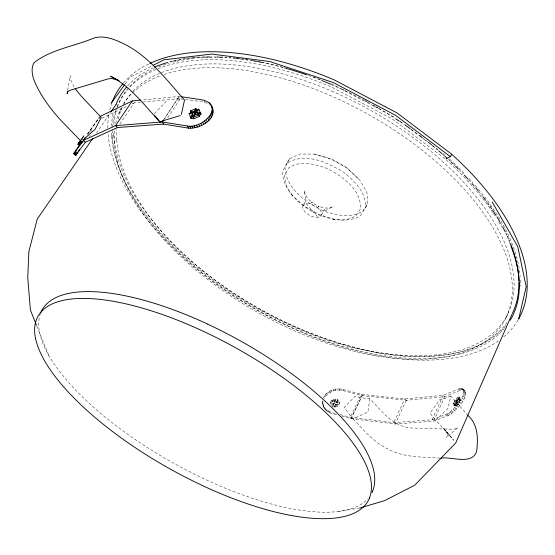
<?xml version="1.0" encoding="UTF-8"?>
<svg xmlns="http://www.w3.org/2000/svg" width="555" height="555" viewBox="0 0 555 555"><rect width="100%" height="100%" fill="white"/><g stroke="black" fill="none" stroke-linecap="round" stroke-linejoin="round"><path stroke-width="0.42" stroke-dasharray="2.77 2.08" d="M341.818 416.111L350.982 418.616L395.195 423.992L433.615 421.176L447.233 415.966C453.935 412.913 473.679 394.577 461.739 388.458L458.721 388.923L443.188 395.313L404.824 398.962L361.451 394.334L342.706 389.416C335.615 387.598 327.124 390.491 323.586 397.13L324.148 398.365C327.679 391.733 336.163 388.84 343.24 390.658L362.2 395.639L406.267 400.308L444.652 396.714L460.546 390.214L463.564 389.756M340.312 414.62L350.212 417.325L393.731 422.653L432.13 419.788L445.394 414.675C451.93 411.72 456.689 405.941 460.594 400.106C462.509 397.158 466.11 390.782 461.739 388.458M336.816 414.738C329.184 414.529 321.13 408.078 322.608 399.933M335.366 413.267C329.337 412.802 321.394 408.3 323.17 401.161M369.859 398.726L367.861 412.115L352.911 418.817L344.038 407.585L355.276 396.152L361.631 397.831L369.859 398.726L383.783 413.586C391.011 420.843 400.342 426.968 410.749 427.947L451.93 429.223L455.523 428.848L457.826 427.537L446.657 437.402C448.835 434.281 445.568 430.652 443.625 428.321L453.685 440.268L445.048 430.021M67.689 90.5L70.201 75.695L70.693 79.844L74.28 87.419M468.274 415.764L450.868 395.992L447.885 408.494L435.758 420.281L451.368 437.513M459.013 401.355L459.977 399.191L457.147 400.162L456.099 402.257L453.636 403.485L454.594 401.327L456.557 400.55L457.868 397.602L459.311 397.026C458.43 400.419 455.017 402.146 454.281 405.67L455.717 405.108L457.036 402.139L459.013 401.355L458.714 401.147L456.737 401.931L455.419 404.893L456.779 405.851L460.074 402.104L458.09 402.888L456.779 405.851M459.054 400.717L460.366 397.769L459.013 396.811L457.702 399.76L459.054 400.717L461.032 399.933L460.366 397.769M453.976 405.455L455.294 402.5L456.647 403.457L455.336 406.413L453.976 405.455L453.331 403.277L455.294 402.5M454.295 401.119L456.259 400.335L457.57 397.387L454.295 401.119L455.648 402.07L457.611 401.293L458.916 398.344L455.648 402.07M350.982 418.616L362.2 395.639L361.451 394.334L350.212 417.325L350.982 418.616L362.179 395.604M332.785 406.211L333.791 404.186L333.409 403.332L330.461 402.541L330.849 403.395L333.791 404.186M334.776 402.215L336.122 399.524L331.834 401.425L331.446 400.564L335.74 398.663L334.394 401.355L334.776 402.215L331.834 401.425M335.574 403.915L335.955 404.768L338.918 405.566L334.609 407.474L334.221 406.621L335.574 403.915L338.619 404.9L339.604 402.923L335.525 401.751L334.519 403.665L333.493 403.52L330.544 402.729L330.856 401.605L331.536 400.759L334.478 401.549L335.824 398.858L336.934 398.927L337.988 399.433L336.642 402.132L333.493 403.52L332.147 406.225L334.311 406.808L335.657 404.102L338.619 404.9M336.559 401.938L337.898 399.246L339.896 403.589L336.94 402.798L336.559 401.938L339.521 402.736L339.896 403.589M334.609 407.474L335.955 404.768M336.94 402.798L338.279 400.099L337.898 399.246M332.056 406.038L333.409 403.332M286.824 163.302L282.384 171.918C283.445 192.259 301.421 206.411 318.299 214.723C331.397 219.835 346.903 223.159 359.966 216.159L365.37 208.104L367.826 203.484L366.931 192.384L359.647 179.952L346.452 167.381L331.883 159.063L314.338 154.089L299.721 154.033L289.453 158.779L286.824 163.302C305.285 151.73 328.019 162.448 344.433 172.848C355.117 181.679 366.695 193.036 365.37 208.104M289.453 158.779L284.993 167.437C285.728 188.117 304.799 201.576 321.636 210.054C334.554 214.951 349.574 218.795 362.401 211.58L367.826 203.484M321.643 214.729L324.46 209.624L323.336 211.462L333.035 206.62L329.184 208.118L323.933 207.924L318.07 206.092L319.167 206.661L311.251 202.152L312.458 202.894L307.928 198.801L305.16 194.417L304.57 190.393L305.534 201.319L302.676 206.398A10.545 5.55 29.1 0 0 311.182 216.179L314.858 217.345L318.14 217.484L320.526 216.568L321.643 214.729A10.545 5.55 29.1 0 0 313.131 204.857L309.399 203.692L306.103 203.581L303.745 204.531L302.676 206.398M167.783 117.695L180.368 98.547L179.147 96.452L142.531 99.935M164.169 119.103L179.119 96.397L164.204 119.158M83.188 136.821L84.013 135.58L82.084 138.368L83.188 136.821L84.402 137.682M119.901 124.001L134.296 102.8L141.976 102.092M118.93 113.109L121.323 109.606M96.487 132.978L110.688 112.325M89.244 136.592L90.215 135.184M81.273 139.492L83.201 136.703L84.409 137.557M87.773 134.088L99.47 117.174L86.871 134.643M87.787 133.908L98.568 118.673L100.559 117.722M83.201 136.703L80.607 140.401L81.772 138.875L82.986 139.728M125.118 84.013L130.106 77.131L152.424 65.733M455.419 404.893L458.714 401.147M154.373 113.692L167.804 99.775M101.891 118.27L126.582 106.484M131.979 103.91L134.296 102.8L132.319 100.92M334.221 406.621L338.536 404.713M450.868 395.992L443.389 399.031L440.032 399.343L429.986 413.253L435.758 420.281M457.702 399.76L459.679 398.976L461.032 399.933M453.331 403.277L454.684 404.227L456.647 403.457M338.203 511.446L358.745 508.213M142.829 102.016L180.368 98.547L182.033 98.797M332.785 219.28L345.883 219.842L355.658 216.228L360.556 208.853C361.263 189.109 342.407 176.282 326.687 168.325C314.609 163.94 300.234 160.09 288.669 167.853L284.576 175.699L286.241 185.849L293.248 196.748M440.205 458.118C422.431 456.925 403.187 457.715 387.126 448.683C373.383 441.752 363.331 429.757 352.911 418.817M185.37 99.296L202.887 101.933L208.035 103.577M176.983 98.929L182.852 99.81M331.446 400.564L334.394 401.355M314.338 154.089L331.009 159.063L347 168.193L359.647 179.952M334.956 219.489L319.167 214.521L304.112 205.94L291.875 194.937M342.046 89.431L333.666 85.019A222.257 116.467 29.1 0 0 331.224 83.944M345.092 91.034L364.149 101.059M367.195 102.661L374.056 106.269M374.819 106.671L377.865 108.274M378.628 108.676L395.243 117.729M332.258 87.433L392.538 119.152L445.492 159.021M445.394 414.675L447.233 415.966M453.102 409.312L454.947 410.617M451.479 410.783L453.324 412.087M449.869 412.074L451.714 413.371M448.301 413.163L450.147 414.46M446.803 414.037L448.648 415.327M460.594 400.106L462.447 401.411M459.262 402.098L461.115 403.402M456.259 400.335L457.611 401.293M456.737 401.931L458.09 402.888M457.819 404.047L459.672 405.351M456.3 405.913L458.152 407.224M454.718 407.682L456.571 408.986M462.475 388.736L464.889 390.54M463.474 389.943L465.305 391.247M460.851 388.396L462.676 389.686M463.709 390.852L465.548 392.156M459.845 388.549L461.663 389.846M463.772 391.941L465.61 393.245M458.721 388.923L460.546 390.214M463.647 393.197L465.485 394.501M90.493 129.579L91.887 130.564M463.342 394.591L465.187 395.895M89.757 130.598L91.145 131.584M462.863 396.103L464.708 397.415M461.802 398.095L463.647 399.406M400.051 121.351L404.172 124.459M411.033 129.627L419.275 135.843M419.962 136.357L427.517 142.052M432.324 145.674L437.819 149.815M442.626 153.437L445.367 155.504M306.103 203.581L318.14 217.484M323.121 405.545L324.328 408.057M322.42 401.362L322.989 402.59M325.612 409.139L326.18 410.367M322.448 402.791L323.017 404.019M324.599 408.036L325.161 409.264M322.684 404.193L323.246 405.421M328.123 410.984L328.685 412.205M326.791 410.131L327.36 411.352M330.461 402.541L332.126 406.191M329.587 411.692L330.149 412.92M324.446 395.687L325.008 396.922M325.514 394.334L326.076 395.562M326.784 393.086L327.346 394.321M328.227 391.969L328.782 393.204M329.816 391.004L330.371 392.239M331.529 390.207L332.084 391.442M333.34 389.582L333.888 390.824M204.032 100.24L204.975 102.363M335.213 389.152L335.754 390.394M337.114 388.916L337.662 390.158M339.022 388.882L339.563 390.123M342.706 389.416L343.24 390.658M340.895 389.048L341.436 390.29M48.833 355.464L36.776 326.042M459.013 396.811L459.679 398.976M454.684 404.227L455.336 406.413M107.816 128.032A229.166 120.185 29.1 0 1 109.071 113.296M109.779 109.959A229.166 120.185 29.1 0 1 111.395 104.284M123.383 83.042A229.166 120.185 29.1 0 1 149.052 63.825M518.058 320.034A228.792 119.79 29 0 1 502.761 337.627M498.55 340.819A228.792 119.79 29 0 1 289.238 326.819M289.245 326.777A232.143 121.829 29 0 1 108.121 133.401M449.404 159.007A224.657 117.521 29.1 0 1 452.727 162.102M453.386 162.719A224.657 117.521 29.1 0 1 457.937 167.104M458.576 167.728A224.657 117.521 29.1 0 1 464.819 174.069M469.024 178.543A224.657 117.521 29.1 0 1 473.075 183.032M475.323 185.599A224.657 117.521 29.1 0 1 520.139 276.889M520.312 280.046A224.657 117.521 29.1 0 1 520.326 286.054M505.799 325.612A221.903 116.099 29 0 1 289.724 324.162A225.136 118.055 29 0 1 113.865 135.961M113.775 135.926A222.257 116.467 29.1 0 1 113.608 131.5M113.844 124.507A222.257 116.467 29.1 0 1 117.216 107.892M117.494 107.108A222.257 116.467 29.1 0 1 154.567 68.667M158.661 66.877A222.257 116.467 29.1 0 1 169.164 63.208M173.049 62.132A222.257 116.467 29.1 0 1 176.101 61.383M176.872 61.203A222.257 116.467 29.1 0 1 194.257 58.379M200.473 57.852A222.257 116.467 29.1 0 1 204.094 57.637M205.01 57.602A222.257 116.467 29.1 0 1 208.701 57.477M209.63 57.456A222.257 116.467 29.1 0 1 216.214 57.442M219.343 57.505A222.257 116.467 29.1 0 1 222.52 57.623M235.667 58.553A222.257 116.467 29.1 0 1 239.045 58.906M239.899 59.003A222.257 116.467 29.1 0 1 241.605 59.212M245.039 59.649A222.257 116.467 29.1 0 1 247.634 60.016M252.872 60.821A222.257 116.467 29.1 0 1 256.389 61.425M257.27 61.584A222.257 116.467 29.1 0 1 260.808 62.243M261.696 62.417A222.257 116.467 29.1 0 1 283.55 67.509M313.103 76.861A222.257 116.467 29.1 0 1 321.366 79.962M446.13 159.653A224.9 117.258 29.1 0 1 492.944 212.6M493.45 213.356A224.9 117.258 29.1 0 1 495.913 217.144M498.709 221.681A224.9 117.258 29.1 0 1 501.755 226.946M509.4 242.389A224.9 117.258 29.1 0 1 510.593 245.248M112.388 137.966A222.5 116.203 29.1 0 1 112.325 128.302M112.374 127.435A222.5 116.203 29.1 0 1 115.787 109.98M116.932 106.879A222.5 116.203 29.1 0 1 127.393 89.688M129.738 87.107A222.5 116.203 29.1 0 1 332.265 87.392M112.478 138.008A225.379 117.792 29 0 0 288.662 326.111A222.139 115.835 29 0 0 504.231 328.588M331.592 91.103A219.683 114.483 29.1 0 1 507.478 314.387M116.751 139.916A220.182 115.01 29 0 0 289.023 324.134A217.033 113.109 29 0 0 507.575 314.428L505.799 318.327A217.428 112.679 29 0 1 287.219 327.512M116.661 139.874A217.373 113.47 29.1 0 1 116.716 129.322M118.25 119.138A217.373 113.47 29.1 0 1 123.342 105.048M123.73 104.305A217.373 113.47 29.1 0 1 132.555 91.776M133.151 91.138A217.373 113.47 29.1 0 1 160.568 72.976M161.408 72.643A217.373 113.47 29.1 0 1 331.606 91.027M329.254 95.127A220.078 114.046 29.1 0 1 505.758 318.306M114.344 143.301A217.768 113.033 29.1 0 1 114.823 128.476M115.697 123.439A217.768 113.033 29.1 0 1 121.316 107.83M123.397 104.194A217.768 113.033 29.1 0 1 131.923 93.455M132.548 92.838A217.768 113.033 29.1 0 1 160.624 75.674M164.1 74.446A217.768 113.033 29.1 0 1 329.268 95.051M287.226 327.471A220.585 114.566 29 0 1 114.434 143.343M507.083 322.448A222.472 116.266 29 0 1 288.087 324.363A225.719 118.229 29 0 1 111.597 135.732M111.506 135.691A222.832 116.64 29.1 0 1 111.34 132.139M111.43 125.985A222.832 116.64 29.1 0 1 113.664 111.59M127.622 85.865A222.832 116.64 29.1 0 1 152.965 67.849M172.931 61.092A222.832 116.64 29.1 0 1 174.478 60.731M176.837 60.217A222.832 116.64 29.1 0 1 178.432 59.891M185.856 58.636A222.832 116.64 29.1 0 1 188.409 58.296M191.003 57.984A222.832 116.64 29.1 0 1 192.758 57.803M194.521 57.637A222.832 116.64 29.1 0 1 196.303 57.491M205.412 57.005A222.832 116.64 29.1 0 1 207.272 56.964M209.138 56.936A222.832 116.64 29.1 0 1 216.207 56.985M219.378 57.089A222.832 116.64 29.1 0 1 220.98 57.158M235.882 58.317A222.832 116.64 29.1 0 1 237.589 58.504M253.226 60.772A222.832 116.64 29.1 0 1 254.995 61.085M257.652 61.577A222.832 116.64 29.1 0 1 259.428 61.917M261.204 62.271A222.832 116.64 29.1 0 1 283.765 67.689M308.469 75.508A222.832 116.64 29.1 0 1 320.894 80.163M331.564 84.624A225.184 117.681 29.1 0 1 341.679 89.112M344.801 90.555A225.184 117.681 29.1 0 1 364.212 100.275M367.285 101.926A225.184 117.681 29.1 0 1 371.871 104.451M378.67 108.336A225.184 117.681 29.1 0 1 394.882 118.277M400.03 121.649A225.184 117.681 29.1 0 1 404.415 124.597M410.908 129.128A225.184 117.681 29.1 0 1 418.685 134.809M422.154 137.432A225.184 117.681 29.1 0 1 427.607 141.685M432.276 145.445A225.184 117.681 29.1 0 1 437.472 149.781M442.515 154.144A225.184 117.681 29.1 0 1 444.978 156.337M448.357 159.41A225.184 117.681 29.1 0 1 450.362 161.269M453.657 164.391A225.184 117.681 29.1 0 1 454.954 165.647M458.798 169.441A225.184 117.681 29.1 0 1 463.161 173.902M468.552 179.674A225.184 117.681 29.1 0 1 471.438 182.886M478.556 191.253A225.184 117.681 29.1 0 1 482.642 196.38M486.118 200.959A225.184 117.681 29.1 0 1 487.228 202.471M500.083 222.194A225.184 117.681 29.1 0 1 502.185 225.954M40.536 313.353A187.306 69.41 29.1 0 0 39.502 332.14A189.699 70.339 29.1 0 0 198.412 476.1A187.049 69.222 29.1 0 0 367.778 498.855M443.188 395.313L432.13 419.788L433.615 421.176L444.652 396.714L443.188 395.313M406.267 400.308L395.195 423.992L393.731 422.653L404.824 398.962L406.267 400.308"/><path stroke-width="0.83" d="M67.543 91.318L67.127 93.788L67.911 91.624L70.083 90.278L108.343 78.824L111.784 78.526L117.077 79.941M81.689 142.018L73.725 153.652L75.82 155.199L85.352 142.233L117.5 127.532L163.593 124.084L188.416 128.129C199.557 129.232 218.462 119.013 211.302 106.102M73.704 153.714L83.382 140.429L115.482 125.652L162.303 121.947L187.43 126.02C202.096 129.509 226.024 105.283 201.944 99.803L180.805 96.646M75.82 155.199L76.028 154.803M181.339 114.448L184.531 100.06C166.521 79.781 149.524 56.957 124.799 44.296C115.544 39.787 104.944 35.111 94.482 37.823C74.932 46.238 51.164 49.201 34.153 62.632C31.073 67.502 31.982 73.579 33.529 78.81C39.252 93.76 49 106.983 59.538 118.916L82.133 142.344L85.241 137.938L95.058 129.35L101.218 117.403L80.988 95.876L75.216 88.772M518.648 319.368L526.196 286.72L517.76 246.67L492.216 201.999M79.934 144.071L79.129 145.181L81.065 142.385L81.412 142.628L79.476 145.431L77.915 144.328L79.858 141.532L77.915 144.328M511.925 314.38L455.697 443.022L414.62 485.278L384.65 500.617L359.598 508.082M446.199 158.688L450.424 156.677L451.673 154.186L396.95 112.873L334.575 80.066A229.166 120.185 29.1 0 0 149.857 63.443M194.493 115.454L195.894 113.102L190.871 112.186L190.046 113.442M193.05 115.003L191.059 118.09L192.405 118.687L193.723 118.513M191.211 118.416L193.196 115.329L192.523 113.858L188.887 113.289L191.211 118.416L190.531 116.939L192.523 113.858M196.227 110.625L194.645 113.081L193.972 111.604L190.344 111.042L191.024 112.512M193.196 117.362L195.187 114.274L198.843 114.843L199.509 116.321L193.875 118.839L193.196 117.362L198.843 114.843M197.309 113.497L196.636 112.02L198.621 108.946L200.959 114.066L198.773 113.726M193.972 111.604L195.957 108.537L196.623 110.015M162.338 122.003L163.739 119.873L162.303 121.947L163.593 124.084M76.403 154.228L79.476 149.677M140.824 100.094L132.319 100.92L115.482 125.652L117.5 127.532M92.567 138.674L37.22 219.128L28.867 251.581L27.75 277.535L30.393 310.044L36.457 325.244M111.173 111.617L116.071 104.493M112.582 101.19L111.139 103.285L124.618 84.7M82.029 141.837L80.281 144.314L78.72 143.211L80.662 140.408M79.476 145.431L82.223 141.511M85.331 137.612L83.382 140.429L85.352 142.233M78.72 143.211L80.898 140.11M80.177 141.019L80.905 139.999M199.363 115.995L200.813 113.733L197.164 113.165M118.583 80.517L110.591 76.208C131.001 86.719 144.813 105.832 160.145 122.176L162.518 120.893M153.194 65.344L163.975 59.843L211.545 54.05L269.654 61.515L333.166 82.487L395.611 115.336L450.424 156.677M99.956 116.474L132.319 100.92M190.344 111.042L195.957 108.537M163.33 120.65L180.34 115.537M441.072 458.166C450.875 456.161 471.778 465.631 476.634 451.423C478.112 438.901 478.278 424.984 468.274 415.764M196.636 112.02L200.293 112.582L200.959 114.066M191.746 112.63L193.924 112.97M199.141 110.098L196.477 109.689L194.5 112.755L195.18 114.247M117.792 80.218L119.283 80.94M73.926 153.326L75.327 154.311M73.871 153.527L75.986 155.011M73.725 153.652L75.834 155.129M75.411 151.439L77.54 152.93M74.731 152.382L76.854 153.874M74.21 153.083L76.333 154.567M154.852 115.613L160.145 122.176M187.43 126.02L188.416 128.129M189.602 126.027L190.58 128.136M191.829 125.839L192.807 127.955M194.083 125.465L195.062 127.581M196.338 124.91L197.309 127.026M198.544 124.174L199.516 126.29M200.681 123.266L201.645 125.388M202.721 122.211L203.678 124.334M204.622 121.025L205.579 123.141M206.363 119.707L207.313 121.836M207.917 118.298L208.867 120.421M209.263 116.807L210.206 118.93M211.316 113.532L212.26 115.662M210.38 115.253L211.323 117.382M209.145 102.765L209.776 104.187M212.267 110.077L213.203 112.207M211.948 111.798L212.891 113.928M211.302 105.332L212.877 108.946M210.366 103.972L210.99 105.394M212.26 108.412L213.196 110.542M112.526 101.156A229.166 120.185 29.1 0 1 122.821 83.708M451.631 154.207A231.636 121.261 29.1 0 1 519.709 317.037A228.792 119.79 29 0 1 518.911 318.549M510.246 320.263A222.139 115.835 29 0 0 512.314 316.544A224.9 117.258 29.1 0 0 510.884 245.955M342.463 89.466A225.184 117.681 29.1 0 1 344.017 90.194M364.982 100.684A225.184 117.681 29.1 0 1 366.522 101.509M373.39 105.304A225.184 117.681 29.1 0 1 374.902 106.165M376.408 107.025A225.184 117.681 29.1 0 1 377.913 107.899M395.618 118.749A225.184 117.681 29.1 0 1 399.302 121.163M405.136 125.097A225.184 117.681 29.1 0 1 410.187 128.621M419.379 135.33A225.184 117.681 29.1 0 1 421.467 136.905M428.28 142.219A225.184 117.681 29.1 0 1 431.617 144.904M438.748 150.87A225.184 117.681 29.1 0 1 441.891 153.596M444.978 156.337A225.184 117.681 29.1 0 1 447.011 158.175M451.028 161.894A225.184 117.681 29.1 0 1 453.005 163.767M455.606 166.278A225.184 117.681 29.1 0 1 458.166 168.803M464.375 175.179A225.184 117.681 29.1 0 1 467.962 179.029M472.007 183.532A225.184 117.681 29.1 0 1 474.248 186.112M475.892 188.041A225.184 117.681 29.1 0 1 478.028 190.615M483.134 197.018A225.184 117.681 29.1 0 1 485.556 200.202M487.776 203.234A225.184 117.681 29.1 0 1 488.865 204.746M489.933 206.266A225.184 117.681 29.1 0 1 491.508 208.548M492.535 210.067A225.184 117.681 29.1 0 1 495.99 215.382M496.933 216.901A225.184 117.681 29.1 0 1 499.646 221.445M502.594 226.704A225.184 117.681 29.1 0 1 505.286 231.914M506.007 233.391A225.184 117.681 29.1 0 1 506.708 234.862M507.395 236.326A225.184 117.681 29.1 0 1 508.38 238.504M509.004 239.954A225.184 117.681 29.1 0 1 509.615 241.39M510.489 243.534A225.184 117.681 29.1 0 1 518.883 280.941M518.911 282.488A225.184 117.681 29.1 0 1 512.244 313.637M116.016 104.458A222.832 116.64 29.1 0 1 126.471 87.177M154.595 67.127A222.832 116.64 29.1 0 1 167.679 62.472M169.899 61.862A222.832 116.64 29.1 0 1 172.161 61.279M174.478 60.731A222.832 116.64 29.1 0 1 176.046 60.384M179.237 59.739A222.832 116.64 29.1 0 1 180.868 59.441M183.337 59.017A222.832 116.64 29.1 0 1 185.016 58.761M188.409 58.296A222.832 116.64 29.1 0 1 190.136 58.081M192.758 57.803A222.832 116.64 29.1 0 1 194.521 57.637M197.198 57.422A222.832 116.64 29.1 0 1 199.904 57.241M202.644 57.103A222.832 116.64 29.1 0 1 204.483 57.033M207.272 56.964A222.832 116.64 29.1 0 1 209.138 56.936M216.998 57.005A222.832 116.64 29.1 0 1 218.58 57.061M220.98 57.158A222.832 116.64 29.1 0 1 222.597 57.234M225.039 57.38A222.832 116.64 29.1 0 1 226.683 57.491M229.159 57.678A222.832 116.64 29.1 0 1 230.831 57.817M233.35 58.053A222.832 116.64 29.1 0 1 235.036 58.226M237.589 58.504A222.832 116.64 29.1 0 1 239.295 58.712M241.876 59.038A222.832 116.64 29.1 0 1 243.603 59.267M246.212 59.642A222.832 116.64 29.1 0 1 247.953 59.905M250.582 60.328A222.832 116.64 29.1 0 1 252.345 60.62M254.995 61.085A222.832 116.64 29.1 0 1 256.764 61.411M259.428 61.917A222.832 116.64 29.1 0 1 261.204 62.271M284.576 67.911A222.832 116.64 29.1 0 1 306.811 74.918M321.72 80.489A222.832 116.64 29.1 0 1 330.759 84.2M40.827 312.618A187.306 69.41 29.1 0 1 207.653 324.092M372.703 491.113A187.049 69.222 29.1 0 1 372.023 492.639M207.646 324.141A189.331 70.062 29.1 0 1 372.62 491.078M35.555 338.356A190.261 69.541 29.1 0 0 195.18 482.073A187.604 68.445 29.1 0 0 369.484 498.05M369.401 498.008A189.886 69.271 29.1 0 0 203.491 331.37A187.861 68.626 29.1 0 0 35.478 338.321"/></g></svg>
